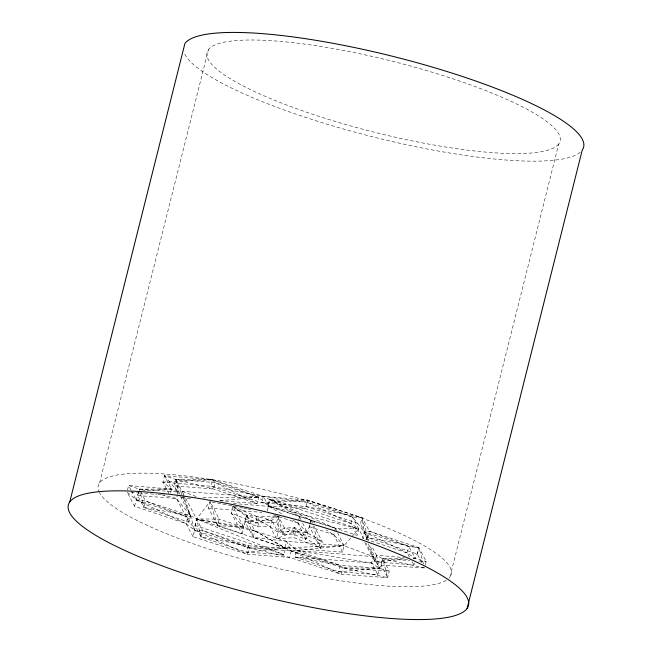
<?xml version="1.0" encoding="UTF-8"?>
<svg xmlns="http://www.w3.org/2000/svg" width="652" height="652" viewBox="0 0 652 652"><rect width="100%" height="100%" fill="white"/><g stroke="black" fill="none" stroke-linecap="round" stroke-linejoin="round"><path stroke-width="0.49" stroke-dasharray="3.26 2.44" d="M242.177 533.695L243.791 527.264L231.264 512.928L255.478 522.986L278.192 516.148L284.419 528.006L295.633 531.241L322.284 541.698L307.451 532.912L295.633 531.241L278.078 532.276L270.189 526.767L259.276 520.353L246.546 515.104L244.932 521.535L253.22 537.305L286.448 541.299L296.464 550.557L294.851 556.987L338.649 571.812L377.761 574.648L371.648 563.026L373.262 556.596L344.02 545.708L286.448 541.299L243.791 527.264L217.629 525.553L219.243 519.122L210.058 501.632L208.444 508.063L217.629 525.553L242.177 533.695L231.264 512.928L232.878 506.498L246.546 515.104L257.092 516.555L278.192 516.148L278.078 532.276L276.464 538.707L294.019 537.672L320.67 548.128L322.284 541.698L314.297 526.49M267.426 510.915L269.61 499.456L263.392 496.368L212.487 479.807L164.524 475.675L162.91 482.105L169.479 494.607M140.653 491.681L145.583 501.07L187.768 517.215L194.614 530.239L249.015 547.859L291.2 550.948L296.464 550.557L340.262 565.382L342.879 567.859L341.265 574.29L285.56 548.234L254.834 530.875L246.546 515.104L243.791 527.264L196.554 518.943L190.555 515.748L145.583 501.07L136.138 499.831L127.001 491.942L134.524 506.262L186.154 523.646L194.614 530.239L247.401 554.29L289.586 557.378L341.265 574.29L387.655 577.664L389.268 571.233L382.716 558.756L376.465 555.194L371.444 545.642M99.609 482.798L208.412 49.642M127.458 490.108L128.615 485.512L171.557 489.073L178.102 492.064L179.023 493.817M134.524 506.262L138.729 491.07M425.291 565.186L426.212 561.511L418.91 547.607L408.771 546.539L369.545 531.25L362.023 517.631L307.597 500.076L263.392 496.368L258.705 497.134L182.03 491.306L190.555 515.748L188.933 522.179L143.97 507.5L137.694 495.553L138.843 490.964M217.629 525.553L210.058 501.632L196.554 518.943L194.614 530.239L202.666 530.573L248.273 545.789L249.015 547.859L247.401 554.29L192.992 536.669L194.614 530.239L190.555 515.748L143.97 507.5L145.583 501.07M170.637 492.741L171.557 489.073L164.524 475.675L175.779 479.416L213.448 489.024L257.092 503.564L258.705 497.134L212.487 479.807L175.779 479.416L174.165 485.846L178.183 493.491M188.933 522.179L176.488 498.495L177.409 494.819M177.646 493.898L178.102 492.064L175.779 479.416L215.062 482.594L258.705 497.134L268.575 506.327L284.117 515.17M192.992 536.669L186.154 523.646L187.768 517.215L190.555 515.748L182.218 495.251M248.273 545.789L246.66 552.211L285.56 548.234L248.273 545.789L201.052 537.003L196.554 518.943L285.56 548.234L283.946 554.665L246.66 552.211L201.052 537.003L194.94 525.373L196.554 518.943L219.243 519.122L243.791 527.264L232.878 506.498L257.092 516.555L271.803 520.337L278.192 516.148L282.805 534.436L293.147 534.143L305.837 539.343L309.635 525.104M162.91 482.105L212.487 479.807L210.873 486.237L162.91 482.105L171.557 489.073L147.254 490.638M201.052 537.003L202.666 530.573L184.377 495.764M212.487 479.807L215.062 482.594L213.448 489.024L174.165 485.846M292.748 520.084L297.931 523.034L305.837 539.343L294.769 527.712L282.805 534.436L276.578 522.578L255.478 522.986L257.092 516.555L259.276 520.353L257.662 526.783L244.932 521.535L259.276 520.353L271.803 520.337L278.078 532.276L284.419 528.006L294.769 527.712L307.451 532.912L302.178 522.04M350.711 538.096L344.02 545.708L342.406 552.138L284.834 547.721L253.22 537.305L254.834 530.875L196.554 518.943L283.946 554.665L194.94 525.373M367.149 540.149L364.142 531.747L362.023 517.631L352.487 517.06L307.051 502.195L269.61 499.456L267.996 505.887L357.125 535.39L358.739 528.959L350.874 523.491L307.051 502.195L263.392 496.368L210.873 486.237L261.778 502.798L305.984 506.506L362.023 517.631L367.932 537.68L417.296 554.037L422.317 563.597M313.001 526.001L320.67 548.128L295.633 531.241L276.464 538.707L270.189 526.767L271.803 520.337M276.578 522.578L278.192 516.148M282.805 534.436L284.419 528.006M293.147 534.143L294.769 527.712L295.633 531.241L294.019 537.672M307.451 532.912L297.931 523.034L299.545 516.604L269.61 499.456L305.438 508.625L350.874 523.491L357.125 535.39M337.589 532.684L344.02 545.708L284.834 547.721L286.448 541.299L291.2 550.948L289.586 557.378L249.015 547.859L202.666 530.573M320.67 548.128L309.39 526.661L310.311 522.986M310.539 522.065L311.004 520.231L269.61 499.456L358.739 528.959L351.379 537.329M342.406 552.138L333.832 534.779L335.446 528.348L358.739 528.959L267.996 505.887L305.438 508.625L307.597 500.076L352.487 517.06L364.142 531.747L369.162 541.299M350.874 523.491L352.487 517.06L363.897 538.764M423.515 564.07L418.91 547.607L367.932 537.68L360.409 524.061L362.023 517.631M417.296 554.037L418.91 547.607L369.545 531.25L364.142 531.747L362.528 538.177L407.158 552.969L415.552 558.585L426.212 561.511L417.109 560.932M367.932 537.68L369.545 531.25M414.395 563.181L413.938 565.015L374.851 561.625L376.465 555.194L404.525 557.631M377.761 574.648L382.716 558.756L405.601 558.642M254.834 530.875L291.2 550.948L342.879 567.859L387.655 577.664L381.102 565.186L382.716 558.756L410.026 560.484M409.578 557.273L407.158 552.969L408.771 546.539L364.142 531.747L367.655 540.166M449.929 577.11L558.731 143.945A182.006 36.602 14.1 0 0 316.481 45.795A182.006 36.602 14.1 0 0 275.503 100.636A182.006 36.602 14.1 0 0 558.731 143.945M307.051 502.195L307.597 500.076L261.778 502.798L263.392 496.368L268.575 506.327L335.446 528.348L337.165 531.82M309.912 524.135L311.004 520.231L316.921 524.004M413.564 558.74L415.552 558.585L418.91 547.607M376.465 555.194L379.374 568.226L342.879 567.859L389.268 571.233L379.374 568.226L371.648 563.026L296.464 550.557L344.02 545.708L333.832 534.779L326.22 529.929M220.189 500.695L258.705 497.134L201.77 497.574M364.81 542.521L374.851 561.625L407.606 559.18M184.483 497.704L180.417 497.737L179.683 494.844M413.564 558.601L415.552 558.585L408.771 546.539M171.557 489.073L139.308 489.122L128.615 485.512L130.962 489.986M257.662 526.783L270.189 526.767M249.015 547.859L285.56 548.234M381.102 565.186L424.599 567.941L423.792 565.039M137.694 495.553L176.488 498.495L190.555 515.748L180.873 497.329M190.506 498.503L180.417 497.737L182.03 491.306L197.915 497.158M219.765 500.728L257.092 503.564L215.062 482.594M296.464 550.557L373.262 556.596M371.648 563.026L294.851 556.987L340.262 565.382L379.374 568.226L369.611 544.844M233.261 503.491L268.575 506.327M208.444 508.063L261.917 512.35M130.995 492.276L137.988 492.855M138.982 492.936L156.961 494.428M157.963 494.509L164.948 495.088M413.547 558.414L415.552 558.585M212.055 502.024L222.039 503.972M223.033 504.167L243 508.071M244.003 508.267L246.994 508.853M247.996 509.049L250.987 509.636M424.599 567.941L382.716 558.756L387.655 577.664M145.176 490.606L139.308 489.122L143.97 507.5M161.81 494.795L176.488 498.495M291.2 550.948L340.262 565.382L338.649 571.812L379.374 568.226L366.237 543.222M305.984 506.506L360.409 524.061M273.53 514.933L297.931 523.034M309.39 526.661L333.832 534.779M131.435 490.883L136.138 499.831L187.768 517.215M269.61 499.456L335.446 528.348M136.138 499.831L186.154 523.646M364.142 531.747L407.158 552.969M232.878 506.498L255.478 522.986M164.524 475.675L178.102 492.064L139.308 489.122L140.204 490.834M411.999 561.576L413.938 565.015M312.414 522.912L311.004 520.231L311.672 522.154M179.439 493.882L175.779 479.416L183.905 494.876M299.545 516.604L301.737 521.135M175.779 479.416L181.843 494.322M368.494 543.882L374.851 561.625M246.546 515.104L253.22 537.305M99.454 492.602A182.006 36.602 14.1 0 1 278.64 493.205A182.006 36.602 14.1 0 1 448.935 578.251M446.188 580.353A182.006 36.602 14.1 0 1 265.625 565.39A182.006 36.602 14.1 0 1 99.821 493.254M580.182 152.242A206.276 41.475 14.1 0 1 372.993 136.904A206.276 41.475 14.1 0 1 184.011 52.527"/><path stroke-width="0.98" d="M69.74 502.007L184.883 43.594A206.276 41.475 14.1 0 1 409.048 60.554A206.276 41.475 14.1 0 1 582.26 149.993L467.117 608.406A206.276 41.475 14.1 0 1 147.026 559.995A206.276 41.475 14.1 0 1 191.142 497.223A206.276 41.475 14.1 0 1 467.117 608.406"/></g></svg>
